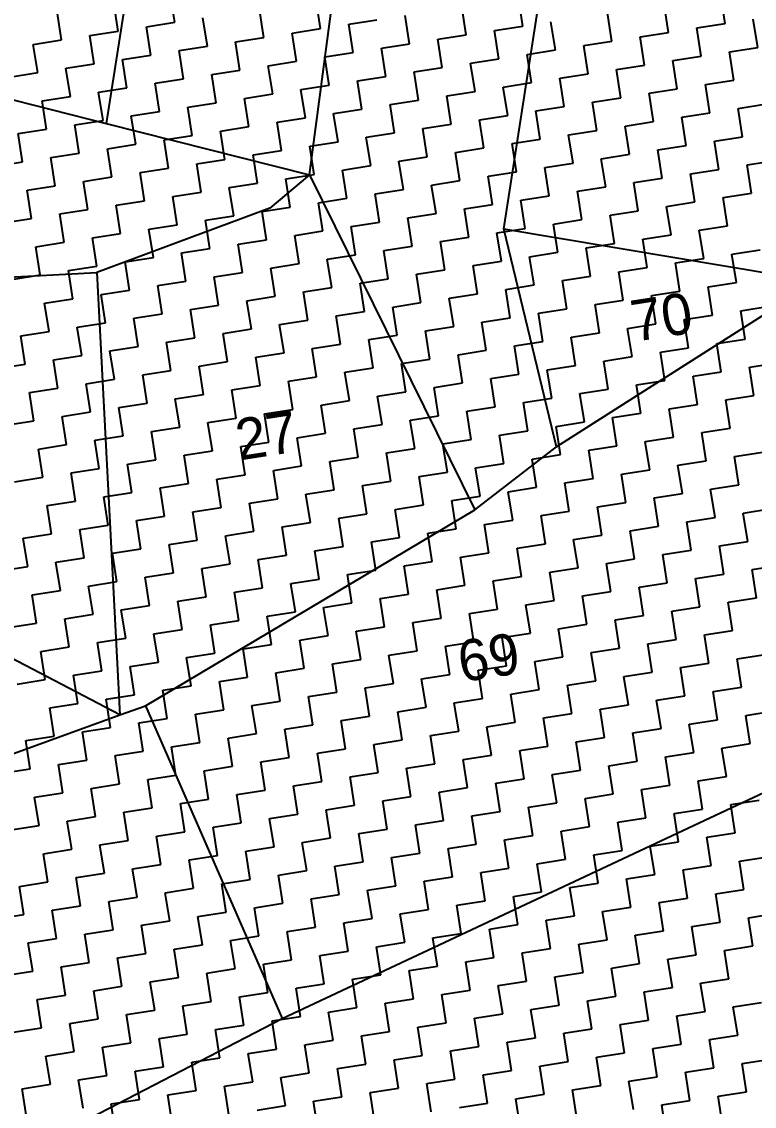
# Model space of a CAD drawing. Header units: metres. Extents: x 288488 to 290462, y 1999122 to 2001536.
# Drawn here: x 289163.5 to 289290.5, y 1999609.9 to 1999797.9 of the extents above; entities that cross this region are included whole.
import ezdxf
from ezdxf.enums import TextEntityAlignment as Align

# ---------------------------------------------------------------- set-up
doc = ezdxf.new("R2010")
doc.units = ezdxf.units.M
doc.header["$MEASUREMENT"] = 0
for name, color, linetype in [('POLY_HATCH', 12, 'Continuous'), ('POLY_PARCEL', 6, 'Continuous'), ('TEXT_PARCEL', 7, 'Continuous')]:
    doc.layers.add(name, color=color, linetype=linetype)
doc.styles.add('TEXT_MAP', font='')
doc.styles.get('TEXT_MAP').set_extended_font_data('Kruti Dev 050')

msp = doc.modelspace()

# ---------------------------------------------------------------- linework, layer by layer
at = {"layer": 'POLY_HATCH', "linetype": 'Continuous'}
for p, q in [((289180.24, 1999796.24), (289179.48, 1999801.14)), ((289190.05, 1999797.77), (289189.28, 1999802.67)), ((289215.31, 1999796.68), (289214.55, 1999801.58)), ((289250.38, 1999797.12), (289249.62, 1999802.02)), ((289285.45, 1999797.56), (289284.69, 1999802.46)), ((289170.44, 1999794.72), (289169.68, 1999799.62)), ((289205.51, 1999795.15), (289204.75, 1999800.05)), ((289240.58, 1999795.59), (289239.82, 1999800.49)), ((289265.85, 1999794.51), (289265.08, 1999799.41)), ((289275.65, 1999796.03), (289274.89, 1999800.93)), ((289185.14, 1999797), (289190.05, 1999797.77)), ((289195.71, 1999793.63), (289194.95, 1999798.53)), ((289220.21, 1999797.44), (289225.11, 1999798.21)), ((289220.98, 1999792.54), (289220.21, 1999797.44)), ((289230.78, 1999794.07), (289230.02, 1999798.97)), ((289256.05, 1999792.98), (289255.28, 1999797.88)), ((289280.55, 1999796.79), (289285.45, 1999797.56)), ((289291.11, 1999793.42), (289290.35, 1999798.32)), ((289175.34, 1999795.48), (289180.24, 1999796.24)), ((289176.11, 1999790.58), (289175.34, 1999795.48)), ((289185.91, 1999792.1), (289185.14, 1999797)), ((289210.41, 1999795.92), (289215.31, 1999796.68)), ((289211.17, 1999791.02), (289210.41, 1999795.92)), ((289235.68, 1999794.83), (289240.58, 1999795.59)), ((289245.48, 1999796.36), (289250.38, 1999797.12)), ((289246.24, 1999791.45), (289245.48, 1999796.36)), ((289270.75, 1999795.27), (289275.65, 1999796.03)), ((289281.31, 1999791.89), (289280.55, 1999796.79)), ((289165.54, 1999793.95), (289170.44, 1999794.72)), ((289166.3, 1999789.05), (289165.54, 1999793.95)), ((289190.81, 1999792.87), (289195.71, 1999793.63)), ((289200.61, 1999794.39), (289205.51, 1999795.15)), ((289201.37, 1999789.49), (289200.61, 1999794.39)), ((289225.88, 1999793.3), (289230.78, 1999794.07)), ((289236.44, 1999789.93), (289235.68, 1999794.83)), ((289260.95, 1999793.74), (289265.85, 1999794.51)), ((289261.71, 1999788.84), (289260.95, 1999793.74)), ((289271.51, 1999790.37), (289270.75, 1999795.27)), ((289181.01, 1999791.34), (289185.91, 1999792.1)), ((289191.57, 1999787.96), (289190.81, 1999792.87)), ((289216.08, 1999791.78), (289220.98, 1999792.54)), ((289216.84, 1999786.88), (289216.08, 1999791.78)), ((289226.64, 1999788.4), (289225.88, 1999793.3)), ((289251.14, 1999792.22), (289256.05, 1999792.98)), ((289251.91, 1999787.32), (289251.14, 1999792.22)), ((289276.41, 1999791.13), (289281.31, 1999791.89)), ((289286.21, 1999792.66), (289291.11, 1999793.42)), ((289286.98, 1999787.76), (289286.21, 1999792.66)), ((289171.2, 1999789.81), (289176.11, 1999790.58)), ((289181.77, 1999786.44), (289181.01, 1999791.34)), ((289206.27, 1999790.25), (289211.17, 1999791.02)), ((289207.04, 1999785.35), (289206.27, 1999790.25)), ((289231.54, 1999789.17), (289236.44, 1999789.93)), ((289241.34, 1999790.69), (289246.24, 1999791.45)), ((289242.11, 1999785.79), (289241.34, 1999790.69)), ((289266.61, 1999789.6), (289271.51, 1999790.37)), ((289277.17, 1999786.23), (289276.41, 1999791.13)), ((289161.4, 1999788.29), (289166.3, 1999789.05)), ((289171.97, 1999784.91), (289171.2, 1999789.81)), ((289186.67, 1999787.2), (289191.57, 1999787.96)), ((289196.47, 1999788.73), (289201.37, 1999789.49)), ((289197.23, 1999783.83), (289196.47, 1999788.73)), ((289221.74, 1999787.64), (289226.64, 1999788.4)), ((289232.3, 1999784.27), (289231.54, 1999789.17)), ((289256.81, 1999788.08), (289261.71, 1999788.84)), ((289257.57, 1999783.18), (289256.81, 1999788.08)), ((289267.37, 1999784.7), (289266.61, 1999789.6)), ((289176.87, 1999785.68), (289181.77, 1999786.44)), ((289187.43, 1999782.3), (289186.67, 1999787.2)), ((289211.94, 1999786.11), (289216.84, 1999786.88)), ((289212.7, 1999781.21), (289211.94, 1999786.11)), ((289222.5, 1999782.74), (289221.74, 1999787.64)), ((289247.01, 1999786.55), (289251.91, 1999787.32)), ((289247.77, 1999781.65), (289247.01, 1999786.55)), ((289272.27, 1999785.47), (289277.17, 1999786.23)), ((289282.08, 1999786.99), (289286.98, 1999787.76)), ((289282.84, 1999782.09), (289282.08, 1999786.99)), ((289167.07, 1999784.15), (289171.97, 1999784.91)), ((289177.63, 1999780.78), (289176.87, 1999785.68)), ((289202.14, 1999784.59), (289207.04, 1999785.35)), ((289202.9, 1999779.69), (289202.14, 1999784.59)), ((289227.4, 1999783.5), (289232.3, 1999784.27)), ((289237.2, 1999785.03), (289242.11, 1999785.79)), ((289237.97, 1999780.13), (289237.2, 1999785.03)), ((289262.47, 1999783.94), (289267.37, 1999784.7)), ((289273.04, 1999780.57), (289272.27, 1999785.47)), ((289167.83, 1999779.25), (289167.07, 1999784.15)), ((289182.53, 1999781.54), (289187.43, 1999782.3)), ((289192.33, 1999783.06), (289197.23, 1999783.83)), ((289193.1, 1999778.16), (289192.33, 1999783.06)), ((289217.6, 1999781.98), (289222.5, 1999782.74)), ((289228.17, 1999778.6), (289227.4, 1999783.5)), ((289252.67, 1999782.42), (289257.57, 1999783.18)), ((289253.43, 1999777.51), (289252.67, 1999782.42)), ((289263.23, 1999779.04), (289262.47, 1999783.94)), ((289287.74, 1999782.85), (289292.64, 1999783.62)), ((289288.5, 1999777.95), (289287.74, 1999782.85)), ((289172.73, 1999780.01), (289177.63, 1999780.78)), ((289183.29, 1999776.64), (289182.53, 1999781.54)), ((289207.8, 1999780.45), (289212.7, 1999781.21)), ((289208.56, 1999775.55), (289207.8, 1999780.45)), ((289218.36, 1999777.08), (289217.6, 1999781.98)), ((289242.87, 1999780.89), (289247.77, 1999781.65)), ((289243.63, 1999775.99), (289242.87, 1999780.89)), ((289268.14, 1999779.8), (289273.04, 1999780.57)), ((289277.94, 1999781.33), (289282.84, 1999782.09)), ((289278.7, 1999776.43), (289277.94, 1999781.33)), ((289162.93, 1999778.49), (289167.83, 1999779.25)), ((289173.49, 1999775.11), (289172.73, 1999780.01)), ((289198, 1999778.93), (289202.9, 1999779.69)), ((289198.76, 1999774.02), (289198, 1999778.93)), ((289223.26, 1999777.84), (289228.17, 1999778.6)), ((289233.07, 1999779.36), (289237.97, 1999780.13)), ((289233.83, 1999774.46), (289233.07, 1999779.36)), ((289258.33, 1999778.28), (289263.23, 1999779.04)), ((289268.9, 1999774.9), (289268.14, 1999779.8)), ((289163.69, 1999773.59), (289162.93, 1999778.49)), ((289188.2, 1999777.4), (289193.1, 1999778.16)), ((289188.96, 1999772.5), (289188.2, 1999777.4)), ((289213.46, 1999776.31), (289218.36, 1999777.08)), ((289224.03, 1999772.94), (289223.26, 1999777.84)), ((289248.53, 1999776.75), (289253.43, 1999777.51)), ((289249.29, 1999771.85), (289248.53, 1999776.75)), ((289259.1, 1999773.38), (289258.33, 1999778.28)), ((289283.6, 1999777.19), (289288.5, 1999777.95)), ((289284.36, 1999772.29), (289283.6, 1999777.19)), ((289168.59, 1999774.35), (289173.49, 1999775.11)), ((289178.39, 1999775.87), (289183.29, 1999776.64)), ((289179.16, 1999770.97), (289178.39, 1999775.87)), ((289203.66, 1999774.79), (289208.56, 1999775.55)), ((289204.42, 1999769.89), (289203.66, 1999774.79)), ((289214.23, 1999771.41), (289213.46, 1999776.31)), ((289238.73, 1999775.23), (289243.63, 1999775.99)), ((289239.49, 1999770.33), (289238.73, 1999775.23)), ((289264, 1999774.14), (289268.9, 1999774.9)), ((289273.8, 1999775.66), (289278.7, 1999776.43)), ((289274.56, 1999770.76), (289273.8, 1999775.66)), ((289158.79, 1999772.82), (289163.69, 1999773.59)), ((289169.35, 1999769.45), (289168.59, 1999774.35)), ((289193.86, 1999773.26), (289198.76, 1999774.02)), ((289194.62, 1999768.36), (289193.86, 1999773.26)), ((289219.13, 1999772.17), (289224.03, 1999772.94)), ((289228.93, 1999773.7), (289233.83, 1999774.46)), ((289229.69, 1999768.8), (289228.93, 1999773.7)), ((289254.2, 1999772.61), (289259.1, 1999773.38)), ((289264.76, 1999769.24), (289264, 1999774.14)), ((289289.26, 1999773.05), (289294.17, 1999773.82)), ((289290.03, 1999768.15), (289289.26, 1999773.05)), ((289184.06, 1999771.74), (289188.96, 1999772.5)), ((289184.82, 1999766.84), (289184.06, 1999771.74)), ((289209.32, 1999770.65), (289214.23, 1999771.41)), ((289219.89, 1999767.27), (289219.13, 1999772.17)), ((289244.39, 1999771.09), (289249.29, 1999771.85)), ((289245.16, 1999766.19), (289244.39, 1999771.09)), ((289254.96, 1999767.71), (289254.2, 1999772.61)), ((289279.46, 1999771.53), (289284.36, 1999772.29)), ((289280.23, 1999766.63), (289279.46, 1999771.53)), ((289164.45, 1999768.68), (289169.35, 1999769.45)), ((289174.26, 1999770.21), (289179.16, 1999770.97)), ((289175.02, 1999765.31), (289174.26, 1999770.21)), ((289199.52, 1999769.12), (289204.42, 1999769.89)), ((289210.09, 1999765.75), (289209.32, 1999770.65)), ((289234.59, 1999769.56), (289239.49, 1999770.33)), ((289235.35, 1999764.66), (289234.59, 1999769.56)), ((289259.86, 1999768.48), (289264.76, 1999769.24)), ((289269.66, 1999770), (289274.56, 1999770.76)), ((289270.42, 1999765.1), (289269.66, 1999770)), ((289165.22, 1999763.78), (289164.45, 1999768.68)), ((289189.72, 1999767.6), (289194.62, 1999768.36)), ((289190.48, 1999762.7), (289189.72, 1999767.6)), ((289200.29, 1999764.22), (289199.52, 1999769.12)), ((289214.99, 1999766.51), (289219.89, 1999767.27)), ((289224.79, 1999768.04), (289229.69, 1999768.8)), ((289225.55, 1999763.14), (289224.79, 1999768.04)), ((289250.06, 1999766.95), (289254.96, 1999767.71)), ((289260.62, 1999763.57), (289259.86, 1999768.48)), ((289285.13, 1999767.39), (289290.03, 1999768.15)), ((289285.89, 1999762.49), (289285.13, 1999767.39)), ((289179.92, 1999766.07), (289184.82, 1999766.84)), ((289180.68, 1999761.17), (289179.92, 1999766.07)), ((289205.19, 1999764.99), (289210.09, 1999765.75)), ((289215.75, 1999761.61), (289214.99, 1999766.51)), ((289240.26, 1999765.42), (289245.16, 1999766.19)), ((289241.02, 1999760.52), (289240.26, 1999765.42)), ((289250.82, 1999762.05), (289250.06, 1999766.95)), ((289275.32, 1999765.86), (289280.23, 1999766.63)), ((289276.09, 1999760.96), (289275.32, 1999765.86)), ((289160.32, 1999763.02), (289165.22, 1999763.78)), ((289170.12, 1999764.55), (289175.02, 1999765.31)), ((289170.88, 1999759.65), (289170.12, 1999764.55)), ((289195.38, 1999763.46), (289200.29, 1999764.22)), ((289205.95, 1999760.08), (289205.19, 1999764.99)), ((289230.45, 1999763.9), (289235.35, 1999764.66)), ((289231.22, 1999759), (289230.45, 1999763.9)), ((289255.72, 1999762.81), (289260.62, 1999763.57)), ((289265.52, 1999764.34), (289270.42, 1999765.1)), ((289266.29, 1999759.44), (289265.52, 1999764.34)), ((289185.58, 1999761.93), (289190.48, 1999762.7)), ((289186.35, 1999757.03), (289185.58, 1999761.93)), ((289196.15, 1999758.56), (289195.38, 1999763.46)), ((289220.65, 1999762.37), (289225.55, 1999763.14)), ((289221.41, 1999757.47), (289220.65, 1999762.37)), ((289245.92, 1999761.29), (289250.82, 1999762.05)), ((289256.48, 1999757.91), (289255.72, 1999762.81)), ((289280.99, 1999761.72), (289285.89, 1999762.49)), ((289281.75, 1999756.82), (289280.99, 1999761.72)), ((289175.78, 1999760.41), (289180.68, 1999761.17)), ((289176.54, 1999755.51), (289175.78, 1999760.41)), ((289201.05, 1999759.32), (289205.95, 1999760.08)), ((289210.85, 1999760.85), (289215.75, 1999761.61)), ((289211.61, 1999755.95), (289210.85, 1999760.85)), ((289236.12, 1999759.76), (289241.02, 1999760.52)), ((289236.88, 1999754.86), (289236.12, 1999759.76)), ((289246.68, 1999756.39), (289245.92, 1999761.29)), ((289271.19, 1999760.2), (289276.09, 1999760.96)), ((289271.95, 1999755.3), (289271.19, 1999760.2)), ((289165.98, 1999758.88), (289170.88, 1999759.65)), ((289166.74, 1999753.98), (289165.98, 1999758.88)), ((289191.25, 1999757.8), (289196.15, 1999758.56)), ((289201.81, 1999754.42), (289201.05, 1999759.32)), ((289226.32, 1999758.23), (289231.22, 1999759)), ((289227.08, 1999753.33), (289226.32, 1999758.23)), ((289251.58, 1999757.15), (289256.48, 1999757.91)), ((289261.39, 1999758.67), (289266.29, 1999759.44)), ((289262.15, 1999753.77), (289261.39, 1999758.67)), ((289286.65, 1999757.59), (289291.55, 1999758.35)), ((289181.44, 1999756.27), (289186.35, 1999757.03)), ((289182.21, 1999751.37), (289181.44, 1999756.27)), ((289192.01, 1999752.9), (289191.25, 1999757.8)), ((289216.51, 1999756.71), (289221.41, 1999757.47)), ((289217.28, 1999751.81), (289216.51, 1999756.71)), ((289241.78, 1999755.62), (289246.68, 1999756.39)), ((289252.35, 1999752.25), (289251.58, 1999757.15)), ((289276.85, 1999756.06), (289281.75, 1999756.82)), ((289277.61, 1999751.16), (289276.85, 1999756.06)), ((289287.42, 1999752.69), (289286.65, 1999757.59)), ((289171.64, 1999754.74), (289176.54, 1999755.51)), ((289172.41, 1999749.84), (289171.64, 1999754.74)), ((289196.91, 1999753.66), (289201.81, 1999754.42)), ((289206.71, 1999755.18), (289211.61, 1999755.95)), ((289207.48, 1999750.28), (289206.71, 1999755.18)), ((289231.98, 1999754.1), (289236.88, 1999754.86)), ((289242.54, 1999750.72), (289241.78, 1999755.62)), ((289267.05, 1999754.54), (289271.95, 1999755.3)), ((289267.81, 1999749.63), (289267.05, 1999754.54)), ((289161.84, 1999753.22), (289166.74, 1999753.98)), ((289187.11, 1999752.13), (289192.01, 1999752.9)), ((289197.67, 1999748.76), (289196.91, 1999753.66)), ((289222.18, 1999752.57), (289227.08, 1999753.33)), ((289222.94, 1999747.67), (289222.18, 1999752.57)), ((289232.74, 1999749.2), (289231.98, 1999754.1)), ((289247.45, 1999751.48), (289252.35, 1999752.25)), ((289257.25, 1999753.01), (289262.15, 1999753.77)), ((289258.01, 1999748.11), (289257.25, 1999753.01)), ((289282.51, 1999751.92), (289287.42, 1999752.69)), ((289177.31, 1999750.61), (289182.21, 1999751.37)), ((289178.07, 1999745.71), (289177.31, 1999750.61)), ((289187.87, 1999747.23), (289187.11, 1999752.13)), ((289212.38, 1999751.05), (289217.28, 1999751.81)), ((289213.14, 1999746.14), (289212.38, 1999751.05)), ((289237.64, 1999749.96), (289242.54, 1999750.72)), ((289248.21, 1999746.58), (289247.45, 1999751.48)), ((289272.71, 1999750.4), (289277.61, 1999751.16)), ((289273.48, 1999745.5), (289272.71, 1999750.4)), ((289283.28, 1999747.02), (289282.51, 1999751.92)), ((289167.5, 1999749.08), (289172.41, 1999749.84)), ((289168.27, 1999744.18), (289167.5, 1999749.08)), ((289192.77, 1999747.99), (289197.67, 1999748.76)), ((289202.57, 1999749.52), (289207.48, 1999750.28)), ((289203.34, 1999744.62), (289202.57, 1999749.52)), ((289227.84, 1999748.43), (289232.74, 1999749.2)), ((289238.41, 1999745.06), (289237.64, 1999749.96)), ((289262.91, 1999748.87), (289267.81, 1999749.63)), ((289263.67, 1999743.97), (289262.91, 1999748.87)), ((289288.18, 1999747.79), (289293.08, 1999748.55)), ((289182.97, 1999746.47), (289187.87, 1999747.23)), ((289193.54, 1999743.09), (289192.77, 1999747.99)), ((289218.04, 1999746.91), (289222.94, 1999747.67)), ((289218.8, 1999742.01), (289218.04, 1999746.91)), ((289228.6, 1999743.53), (289227.84, 1999748.43)), ((289243.31, 1999745.82), (289248.21, 1999746.58)), ((289253.11, 1999747.35), (289258.01, 1999748.11)), ((289253.87, 1999742.45), (289253.11, 1999747.35)), ((289278.38, 1999746.26), (289283.28, 1999747.02)), ((289288.94, 1999742.88), (289288.18, 1999747.79)), ((289173.17, 1999744.94), (289178.07, 1999745.71)), ((289173.93, 1999740.04), (289173.17, 1999744.94)), ((289183.73, 1999741.57), (289182.97, 1999746.47)), ((289208.24, 1999745.38), (289213.14, 1999746.14)), ((289209, 1999740.48), (289208.24, 1999745.38)), ((289233.51, 1999744.3), (289238.41, 1999745.06)), ((289244.07, 1999740.92), (289243.31, 1999745.82)), ((289268.57, 1999744.73), (289273.48, 1999745.5)), ((289269.34, 1999739.83), (289268.57, 1999744.73)), ((289279.14, 1999741.36), (289278.38, 1999746.26)), ((289163.37, 1999743.42), (289168.27, 1999744.18)), ((289164.13, 1999738.52), (289163.37, 1999743.42)), ((289188.63, 1999742.33), (289193.54, 1999743.09)), ((289198.44, 1999743.86), (289203.34, 1999744.62)), ((289199.2, 1999738.96), (289198.44, 1999743.86)), ((289223.7, 1999742.77), (289228.6, 1999743.53)), ((289234.27, 1999739.39), (289233.51, 1999744.3)), ((289258.77, 1999743.21), (289263.67, 1999743.97)), ((289259.54, 1999738.31), (289258.77, 1999743.21)), ((289284.04, 1999742.12), (289288.94, 1999742.88)), ((289178.83, 1999740.81), (289183.73, 1999741.57)), ((289189.4, 1999737.43), (289188.63, 1999742.33)), ((289213.9, 1999741.24), (289218.8, 1999742.01)), ((289214.66, 1999736.34), (289213.9, 1999741.24)), ((289224.47, 1999737.87), (289223.7, 1999742.77)), ((289248.97, 1999741.68), (289253.87, 1999742.45)), ((289249.73, 1999736.78), (289248.97, 1999741.68)), ((289274.24, 1999740.6), (289279.14, 1999741.36)), ((289284.8, 1999737.22), (289284.04, 1999742.12)), ((289169.03, 1999739.28), (289173.93, 1999740.04)), ((289169.79, 1999734.38), (289169.03, 1999739.28)), ((289179.6, 1999735.9), (289178.83, 1999740.81)), ((289204.1, 1999739.72), (289209, 1999740.48)), ((289204.86, 1999734.82), (289204.1, 1999739.72)), ((289229.37, 1999738.63), (289234.27, 1999739.39)), ((289239.17, 1999740.16), (289244.07, 1999740.92)), ((289239.93, 1999735.26), (289239.17, 1999740.16)), ((289264.44, 1999739.07), (289269.34, 1999739.83)), ((289265.2, 1999734.17), (289264.44, 1999739.07)), ((289275, 1999735.69), (289274.24, 1999740.6)), ((289159.23, 1999737.75), (289164.13, 1999738.52)), ((289184.5, 1999736.67), (289189.4, 1999737.43)), ((289194.3, 1999738.19), (289199.2, 1999738.96)), ((289195.06, 1999733.29), (289194.3, 1999738.19)), ((289219.57, 1999737.11), (289224.47, 1999737.87)), ((289230.13, 1999733.73), (289229.37, 1999738.63)), ((289254.63, 1999737.54), (289259.54, 1999738.31)), ((289255.4, 1999732.64), (289254.63, 1999737.54)), ((289279.9, 1999736.46), (289284.8, 1999737.22)), ((289289.7, 1999737.98), (289294.6, 1999738.75)), ((289290.47, 1999733.08), (289289.7, 1999737.98)), ((289174.69, 1999735.14), (289179.6, 1999735.9)), ((289185.26, 1999731.77), (289184.5, 1999736.67)), ((289209.76, 1999735.58), (289214.66, 1999736.34)), ((289210.53, 1999730.68), (289209.76, 1999735.58)), ((289220.33, 1999732.2), (289219.57, 1999737.11)), ((289244.83, 1999736.02), (289249.73, 1999736.78)), ((289245.6, 1999731.12), (289244.83, 1999736.02)), ((289270.1, 1999734.93), (289275, 1999735.69)), ((289280.66, 1999731.56), (289279.9, 1999736.46)), ((289164.89, 1999733.62), (289169.79, 1999734.38)), ((289165.66, 1999728.71), (289164.89, 1999733.62)), ((289175.46, 1999730.24), (289174.69, 1999735.14)), ((289199.96, 1999734.05), (289204.86, 1999734.82)), ((289200.72, 1999729.15), (289199.96, 1999734.05)), ((289225.23, 1999732.97), (289230.13, 1999733.73)), ((289235.03, 1999734.49), (289239.93, 1999735.26)), ((289235.79, 1999729.59), (289235.03, 1999734.49)), ((289260.3, 1999733.41), (289265.2, 1999734.17)), ((289270.86, 1999730.03), (289270.1, 1999734.93)), ((289180.36, 1999731), (289185.26, 1999731.77)), ((289190.16, 1999732.53), (289195.06, 1999733.29)), ((289190.92, 1999727.63), (289190.16, 1999732.53)), ((289215.43, 1999731.44), (289220.33, 1999732.2)), ((289225.99, 1999728.07), (289225.23, 1999732.97)), ((289250.5, 1999731.88), (289255.4, 1999732.64)), ((289251.26, 1999726.98), (289250.5, 1999731.88)), ((289261.06, 1999728.51), (289260.3, 1999733.41)), ((289275.76, 1999730.79), (289280.66, 1999731.56)), ((289285.57, 1999732.32), (289290.47, 1999733.08)), ((289286.33, 1999727.42), (289285.57, 1999732.32)), ((289170.56, 1999729.48), (289175.46, 1999730.24)), ((289181.12, 1999726.1), (289180.36, 1999731)), ((289205.63, 1999729.92), (289210.53, 1999730.68)), ((289206.39, 1999725.02), (289205.63, 1999729.92)), ((289216.19, 1999726.54), (289215.43, 1999731.44)), ((289240.69, 1999730.36), (289245.6, 1999731.12)), ((289241.46, 1999725.45), (289240.69, 1999730.36)), ((289265.96, 1999729.27), (289270.86, 1999730.03)), ((289276.53, 1999725.89), (289275.76, 1999730.79)), ((289160.75, 1999727.95), (289165.66, 1999728.71)), ((289171.32, 1999724.58), (289170.56, 1999729.48)), ((289195.82, 1999728.39), (289200.72, 1999729.15)), ((289196.59, 1999723.49), (289195.82, 1999728.39)), ((289221.09, 1999727.3), (289225.99, 1999728.07)), ((289230.89, 1999728.83), (289235.79, 1999729.59)), ((289231.66, 1999723.93), (289230.89, 1999728.83)), ((289256.16, 1999727.74), (289261.06, 1999728.51)), ((289266.72, 1999724.37), (289265.96, 1999729.27)), ((289176.22, 1999725.34), (289181.12, 1999726.1)), ((289186.02, 1999726.87), (289190.92, 1999727.63)), ((289186.78, 1999721.96), (289186.02, 1999726.87)), ((289211.29, 1999725.78), (289216.19, 1999726.54)), ((289221.85, 1999722.4), (289221.09, 1999727.3)), ((289246.36, 1999726.22), (289251.26, 1999726.98)), ((289247.12, 1999721.32), (289246.36, 1999726.22)), ((289256.92, 1999722.84), (289256.16, 1999727.74)), ((289281.43, 1999726.66), (289286.33, 1999727.42)), ((289282.19, 1999721.75), (289281.43, 1999726.66)), ((289166.42, 1999723.81), (289171.32, 1999724.58)), ((289176.98, 1999720.44), (289176.22, 1999725.34)), ((289201.49, 1999724.25), (289206.39, 1999725.02)), ((289202.25, 1999719.35), (289201.49, 1999724.25)), ((289212.05, 1999720.88), (289211.29, 1999725.78)), ((289236.56, 1999724.69), (289241.46, 1999725.45)), ((289237.32, 1999719.79), (289236.56, 1999724.69)), ((289261.82, 1999723.6), (289266.72, 1999724.37)), ((289271.63, 1999725.13), (289276.53, 1999725.89)), ((289272.39, 1999720.23), (289271.63, 1999725.13)), ((289167.18, 1999718.91), (289166.42, 1999723.81)), ((289191.69, 1999722.73), (289196.59, 1999723.49)), ((289192.45, 1999717.83), (289191.69, 1999722.73)), ((289216.95, 1999721.64), (289221.85, 1999722.4)), ((289226.75, 1999723.17), (289231.66, 1999723.93)), ((289227.52, 1999718.26), (289226.75, 1999723.17)), ((289252.02, 1999722.08), (289256.92, 1999722.84)), ((289262.59, 1999718.7), (289261.82, 1999723.6)), ((289287.09, 1999722.52), (289291.99, 1999723.28)), ((289287.85, 1999717.62), (289287.09, 1999722.52)), ((289172.08, 1999719.68), (289176.98, 1999720.44)), ((289181.88, 1999721.2), (289186.78, 1999721.96)), ((289182.65, 1999716.3), (289181.88, 1999721.2)), ((289207.15, 1999720.11), (289212.05, 1999720.88)), ((289217.72, 1999716.74), (289216.95, 1999721.64)), ((289242.22, 1999720.55), (289247.12, 1999721.32)), ((289242.98, 1999715.65), (289242.22, 1999720.55)), ((289252.78, 1999717.18), (289252.02, 1999722.08)), ((289277.29, 1999720.99), (289282.19, 1999721.75)), ((289278.05, 1999716.09), (289277.29, 1999720.99)), ((289162.28, 1999718.15), (289167.18, 1999718.91)), ((289172.84, 1999714.77), (289172.08, 1999719.68)), ((289197.35, 1999718.59), (289202.25, 1999719.35)), ((289198.11, 1999713.69), (289197.35, 1999718.59)), ((289207.91, 1999715.21), (289207.15, 1999720.11)), ((289232.42, 1999719.03), (289237.32, 1999719.79)), ((289233.18, 1999714.13), (289232.42, 1999719.03)), ((289257.69, 1999717.94), (289262.59, 1999718.7)), ((289267.49, 1999719.47), (289272.39, 1999720.23)), ((289268.25, 1999714.57), (289267.49, 1999719.47)), ((289187.55, 1999717.06), (289192.45, 1999717.83)), ((289188.31, 1999712.16), (289187.55, 1999717.06)), ((289212.81, 1999715.98), (289217.72, 1999716.74)), ((289222.62, 1999717.5), (289227.52, 1999718.26)), ((289223.38, 1999712.6), (289222.62, 1999717.5)), ((289247.88, 1999716.42), (289252.78, 1999717.18)), ((289258.45, 1999713.04), (289257.69, 1999717.94)), ((289282.95, 1999716.85), (289287.85, 1999717.62)), ((289283.72, 1999711.95), (289282.95, 1999716.85)), ((289167.94, 1999714.01), (289172.84, 1999714.77)), ((289177.75, 1999715.54), (289182.65, 1999716.3)), ((289178.51, 1999710.64), (289177.75, 1999715.54)), ((289203.01, 1999714.45), (289207.91, 1999715.21)), ((289213.58, 1999711.08), (289212.81, 1999715.98)), ((289238.08, 1999714.89), (289242.98, 1999715.65)), ((289238.84, 1999709.99), (289238.08, 1999714.89)), ((289248.65, 1999711.51), (289247.88, 1999716.42)), ((289273.15, 1999715.33), (289278.05, 1999716.09)), ((289273.91, 1999710.43), (289273.15, 1999715.33)), ((289168.71, 1999709.11), (289167.94, 1999714.01)), ((289193.21, 1999712.93), (289198.11, 1999713.69)), ((289193.97, 1999708.02), (289193.21, 1999712.93)), ((289203.78, 1999709.55), (289203.01, 1999714.45)), ((289228.28, 1999713.36), (289233.18, 1999714.13)), ((289229.04, 1999708.46), (289228.28, 1999713.36)), ((289253.55, 1999712.28), (289258.45, 1999713.04)), ((289263.35, 1999713.8), (289268.25, 1999714.57)), ((289264.11, 1999708.9), (289263.35, 1999713.8)), ((289288.62, 1999712.72), (289293.52, 1999713.48)), ((289183.41, 1999711.4), (289188.31, 1999712.16)), ((289184.17, 1999706.5), (289183.41, 1999711.4)), ((289208.68, 1999710.31), (289213.58, 1999711.08)), ((289218.48, 1999711.84), (289223.38, 1999712.6)), ((289219.24, 1999706.94), (289218.48, 1999711.84)), ((289243.75, 1999710.75), (289248.65, 1999711.51)), ((289254.31, 1999707.38), (289253.55, 1999712.28)), ((289278.81, 1999711.19), (289283.72, 1999711.95)), ((289279.58, 1999706.29), (289278.81, 1999711.19)), ((289289.38, 1999707.81), (289288.62, 1999712.72)), ((289163.81, 1999708.35), (289168.71, 1999709.11)), ((289173.61, 1999709.87), (289178.51, 1999710.64)), ((289174.37, 1999704.97), (289173.61, 1999709.87)), ((289198.87, 1999708.79), (289203.78, 1999709.55)), ((289209.44, 1999705.41), (289208.68, 1999710.31)), ((289233.94, 1999709.23), (289238.84, 1999709.99)), ((289234.71, 1999704.32), (289233.94, 1999709.23)), ((289244.51, 1999705.85), (289243.75, 1999710.75)), ((289269.01, 1999709.66), (289273.91, 1999710.43)), ((289269.78, 1999704.76), (289269.01, 1999709.66)), ((289164.57, 1999703.45), (289163.81, 1999708.35)), ((289189.07, 1999707.26), (289193.97, 1999708.02)), ((289189.84, 1999702.36), (289189.07, 1999707.26)), ((289199.64, 1999703.89), (289198.87, 1999708.79)), ((289224.14, 1999707.7), (289229.04, 1999708.46)), ((289224.9, 1999702.8), (289224.14, 1999707.7)), ((289249.41, 1999706.61), (289254.31, 1999707.38)), ((289259.21, 1999708.14), (289264.11, 1999708.9)), ((289259.97, 1999703.24), (289259.21, 1999708.14)), ((289284.48, 1999707.05), (289289.38, 1999707.81)), ((289179.27, 1999705.74), (289184.17, 1999706.5)), ((289180.03, 1999700.83), (289179.27, 1999705.74)), ((289204.54, 1999704.65), (289209.44, 1999705.41)), ((289214.34, 1999706.17), (289219.24, 1999706.94)), ((289215.1, 1999701.27), (289214.34, 1999706.17)), ((289239.61, 1999705.09), (289244.51, 1999705.85)), ((289250.17, 1999701.71), (289249.41, 1999706.61)), ((289274.68, 1999705.53), (289279.58, 1999706.29)), ((289275.44, 1999700.63), (289274.68, 1999705.53)), ((289285.24, 1999702.15), (289284.48, 1999707.05)), ((289159.67, 1999702.68), (289164.57, 1999703.45)), ((289169.47, 1999704.21), (289174.37, 1999704.97)), ((289170.23, 1999699.31), (289169.47, 1999704.21)), ((289194.74, 1999703.12), (289199.64, 1999703.89)), ((289205.3, 1999699.75), (289204.54, 1999704.65)), ((289229.81, 1999703.56), (289234.71, 1999704.32)), ((289230.57, 1999698.66), (289229.81, 1999703.56)), ((289240.37, 1999700.19), (289239.61, 1999705.09)), ((289264.88, 1999704), (289269.78, 1999704.76)), ((289265.64, 1999699.1), (289264.88, 1999704)), ((289290.14, 1999702.91), (289295.04, 1999703.68)), ((289184.93, 1999701.6), (289189.84, 1999702.36)), ((289185.7, 1999696.7), (289184.93, 1999701.6)), ((289195.5, 1999698.22), (289194.74, 1999703.12)), ((289220, 1999702.04), (289224.9, 1999702.8)), ((289220.77, 1999697.14), (289220, 1999702.04)), ((289245.27, 1999700.95), (289250.17, 1999701.71)), ((289255.07, 1999702.48), (289259.97, 1999703.24)), ((289255.84, 1999697.57), (289255.07, 1999702.48)), ((289280.34, 1999701.39), (289285.24, 1999702.15)), ((289290.91, 1999698.01), (289290.14, 1999702.91)), ((289175.13, 1999700.07), (289180.03, 1999700.83)), ((289175.9, 1999695.17), (289175.13, 1999700.07)), ((289200.4, 1999698.99), (289205.3, 1999699.75)), ((289210.2, 1999700.51), (289215.1, 1999701.27)), ((289210.97, 1999695.61), (289210.2, 1999700.51)), ((289235.47, 1999699.42), (289240.37, 1999700.19)), ((289246.03, 1999696.05), (289245.27, 1999700.95)), ((289270.54, 1999699.86), (289275.44, 1999700.63)), ((289271.3, 1999694.96), (289270.54, 1999699.86)), ((289281.1, 1999696.49), (289280.34, 1999701.39)), ((289165.33, 1999698.55), (289170.23, 1999699.31)), ((289166.09, 1999693.65), (289165.33, 1999698.55)), ((289190.6, 1999697.46), (289195.5, 1999698.22)), ((289201.16, 1999694.08), (289200.4, 1999698.99)), ((289225.67, 1999697.9), (289230.57, 1999698.66)), ((289226.43, 1999693), (289225.67, 1999697.9)), ((289236.23, 1999694.52), (289235.47, 1999699.42)), ((289260.74, 1999698.34), (289265.64, 1999699.1)), ((289261.5, 1999693.44), (289260.74, 1999698.34)), ((289286, 1999697.25), (289290.91, 1999698.01)), ((289180.8, 1999695.93), (289185.7, 1999696.7)), ((289181.56, 1999691.03), (289180.8, 1999695.93)), ((289191.36, 1999692.56), (289190.6, 1999697.46)), ((289215.87, 1999696.37), (289220.77, 1999697.14)), ((289216.63, 1999691.47), (289215.87, 1999696.37)), ((289241.13, 1999695.29), (289246.03, 1999696.05)), ((289250.94, 1999696.81), (289255.84, 1999697.57)), ((289251.7, 1999691.91), (289250.94, 1999696.81)), ((289276.2, 1999695.72), (289281.1, 1999696.49)), ((289286.77, 1999692.35), (289286, 1999697.25)), ((289170.99, 1999694.41), (289175.9, 1999695.17)), ((289171.76, 1999689.51), (289170.99, 1999694.41)), ((289196.26, 1999693.32), (289201.16, 1999694.08)), ((289206.06, 1999694.85), (289210.97, 1999695.61)), ((289206.83, 1999689.95), (289206.06, 1999694.85)), ((289231.33, 1999693.76), (289236.23, 1999694.52)), ((289241.9, 1999690.39), (289241.13, 1999695.29)), ((289266.4, 1999694.2), (289271.3, 1999694.96)), ((289267.16, 1999689.3), (289266.4, 1999694.2)), ((289276.97, 1999690.82), (289276.2, 1999695.72)), ((289161.19, 1999692.88), (289166.09, 1999693.65)), ((289186.46, 1999691.8), (289191.36, 1999692.56)), ((289197.03, 1999688.42), (289196.26, 1999693.32)), ((289221.53, 1999692.23), (289226.43, 1999693)), ((289222.29, 1999687.33), (289221.53, 1999692.23)), ((289232.09, 1999688.86), (289231.33, 1999693.76)), ((289256.6, 1999692.67), (289261.5, 1999693.44)), ((289257.36, 1999687.77), (289256.6, 1999692.67)), ((289281.87, 1999691.59), (289286.77, 1999692.35)), ((289176.66, 1999690.27), (289181.56, 1999691.03)), ((289177.42, 1999685.37), (289176.66, 1999690.27)), ((289187.22, 1999686.9), (289186.46, 1999691.8)), ((289211.73, 1999690.71), (289216.63, 1999691.47)), ((289212.49, 1999685.81), (289211.73, 1999690.71)), ((289237, 1999689.62), (289241.9, 1999690.39)), ((289246.8, 1999691.15), (289251.7, 1999691.91)), ((289247.56, 1999686.25), (289246.8, 1999691.15)), ((289272.06, 1999690.06), (289276.97, 1999690.82)), ((289282.63, 1999686.69), (289281.87, 1999691.59)), ((289166.86, 1999688.74), (289171.76, 1999689.51)), ((289167.62, 1999683.84), (289166.86, 1999688.74)), ((289192.12, 1999687.66), (289197.03, 1999688.42)), ((289201.93, 1999689.18), (289206.83, 1999689.95)), ((289202.69, 1999684.28), (289201.93, 1999689.18)), ((289227.19, 1999688.1), (289232.09, 1999688.86)), ((289237.76, 1999684.72), (289237, 1999689.62)), ((289262.26, 1999688.54), (289267.16, 1999689.3)), ((289263.03, 1999683.63), (289262.26, 1999688.54)), ((289272.83, 1999685.16), (289272.06, 1999690.06)), ((289182.32, 1999686.13), (289187.22, 1999686.9)), ((289192.89, 1999682.76), (289192.12, 1999687.66)), ((289217.39, 1999686.57), (289222.29, 1999687.33)), ((289218.15, 1999681.67), (289217.39, 1999686.57)), ((289227.96, 1999683.2), (289227.19, 1999688.1)), ((289252.46, 1999687.01), (289257.36, 1999687.77)), ((289253.22, 1999682.11), (289252.46, 1999687.01)), ((289277.73, 1999685.92), (289282.63, 1999686.69)), ((289287.53, 1999687.45), (289292.43, 1999688.21)), ((289288.29, 1999682.55), (289287.53, 1999687.45)), ((289172.52, 1999684.61), (289177.42, 1999685.37)), ((289173.28, 1999679.71), (289172.52, 1999684.61)), ((289183.09, 1999681.23), (289182.32, 1999686.13)), ((289207.59, 1999685.05), (289212.49, 1999685.81)), ((289208.35, 1999680.14), (289207.59, 1999685.05)), ((289232.86, 1999683.96), (289237.76, 1999684.72)), ((289242.66, 1999685.48), (289247.56, 1999686.25)), ((289243.42, 1999680.58), (289242.66, 1999685.48)), ((289267.93, 1999684.4), (289272.83, 1999685.16)), ((289278.49, 1999681.02), (289277.73, 1999685.92)), ((289162.72, 1999683.08), (289167.62, 1999683.84)), ((289187.99, 1999681.99), (289192.89, 1999682.76)), ((289197.79, 1999683.52), (289202.69, 1999684.28)), ((289198.55, 1999678.62), (289197.79, 1999683.52)), ((289223.06, 1999682.43), (289227.96, 1999683.2)), ((289233.62, 1999679.06), (289232.86, 1999683.96)), ((289258.12, 1999682.87), (289263.03, 1999683.63)), ((289258.89, 1999677.97), (289258.12, 1999682.87)), ((289268.69, 1999679.5), (289267.93, 1999684.4)), ((289178.18, 1999680.47), (289183.09, 1999681.23)), ((289188.75, 1999677.09), (289187.99, 1999681.99)), ((289213.25, 1999680.91), (289218.15, 1999681.67)), ((289214.02, 1999676.01), (289213.25, 1999680.91)), ((289223.82, 1999677.53), (289223.06, 1999682.43)), ((289248.32, 1999681.35), (289253.22, 1999682.11)), ((289249.09, 1999676.45), (289248.32, 1999681.35)), ((289273.59, 1999680.26), (289278.49, 1999681.02)), ((289283.39, 1999681.78), (289288.29, 1999682.55)), ((289284.15, 1999676.88), (289283.39, 1999681.78)), ((289168.38, 1999678.94), (289173.28, 1999679.71)), ((289169.15, 1999674.04), (289168.38, 1999678.94)), ((289178.95, 1999675.57), (289178.18, 1999680.47)), ((289203.45, 1999679.38), (289208.35, 1999680.14)), ((289204.21, 1999674.48), (289203.45, 1999679.38)), ((289228.72, 1999678.29), (289233.62, 1999679.06)), ((289238.52, 1999679.82), (289243.42, 1999680.58)), ((289239.28, 1999674.92), (289238.52, 1999679.82)), ((289263.79, 1999678.73), (289268.69, 1999679.5)), ((289274.35, 1999675.36), (289273.59, 1999680.26)), ((289183.85, 1999676.33), (289188.75, 1999677.09)), ((289193.65, 1999677.86), (289198.55, 1999678.62)), ((289194.41, 1999672.96), (289193.65, 1999677.86)), ((289218.92, 1999676.77), (289223.82, 1999677.53)), ((289229.48, 1999673.39), (289228.72, 1999678.29)), ((289253.99, 1999677.21), (289258.89, 1999677.97)), ((289254.75, 1999672.31), (289253.99, 1999677.21)), ((289264.55, 1999673.83), (289263.79, 1999678.73)), ((289289.06, 1999677.65), (289293.96, 1999678.41)), ((289289.82, 1999672.75), (289289.06, 1999677.65)), ((289174.05, 1999674.8), (289178.95, 1999675.57)), ((289184.61, 1999671.43), (289183.85, 1999676.33)), ((289209.12, 1999675.24), (289214.02, 1999676.01)), ((289209.88, 1999670.34), (289209.12, 1999675.24)), ((289219.68, 1999671.87), (289218.92, 1999676.77)), ((289244.18, 1999675.68), (289249.09, 1999676.45)), ((289244.95, 1999670.78), (289244.18, 1999675.68)), ((289269.45, 1999674.6), (289274.35, 1999675.36)), ((289279.25, 1999676.12), (289284.15, 1999676.88)), ((289280.02, 1999671.22), (289279.25, 1999676.12)), ((289164.24, 1999673.28), (289169.15, 1999674.04)), ((289165.01, 1999668.38), (289164.24, 1999673.28)), ((289174.81, 1999669.9), (289174.05, 1999674.8)), ((289199.31, 1999673.72), (289204.21, 1999674.48)), ((289200.08, 1999668.82), (289199.31, 1999673.72)), ((289224.58, 1999672.63), (289229.48, 1999673.39)), ((289234.38, 1999674.16), (289239.28, 1999674.92)), ((289235.15, 1999669.26), (289234.38, 1999674.16)), ((289259.65, 1999673.07), (289264.55, 1999673.83)), ((289270.21, 1999669.69), (289269.45, 1999674.6)), ((289179.71, 1999670.67), (289184.61, 1999671.43)), ((289189.51, 1999672.19), (289194.41, 1999672.96)), ((289190.27, 1999667.29), (289189.51, 1999672.19)), ((289214.78, 1999671.11), (289219.68, 1999671.87)), ((289225.34, 1999667.73), (289224.58, 1999672.63)), ((289249.85, 1999671.54), (289254.75, 1999672.31)), ((289250.61, 1999666.64), (289249.85, 1999671.54)), ((289260.41, 1999668.17), (289259.65, 1999673.07)), ((289284.92, 1999671.98), (289289.82, 1999672.75)), ((289285.68, 1999667.08), (289284.92, 1999671.98)), ((289169.91, 1999669.14), (289174.81, 1999669.9)), ((289180.47, 1999665.77), (289179.71, 1999670.67)), ((289204.98, 1999669.58), (289209.88, 1999670.34)), ((289205.74, 1999664.68), (289204.98, 1999669.58)), ((289215.54, 1999666.2), (289214.78, 1999671.11)), ((289240.05, 1999670.02), (289244.95, 1999670.78)), ((289240.81, 1999665.12), (289240.05, 1999670.02)), ((289265.31, 1999668.93), (289270.21, 1999669.69)), ((289275.12, 1999670.46), (289280.02, 1999671.22)), ((289275.88, 1999665.56), (289275.12, 1999670.46)), ((289160.11, 1999667.62), (289165.01, 1999668.38)), ((289170.67, 1999664.24), (289169.91, 1999669.14)), ((289195.18, 1999668.05), (289200.08, 1999668.82)), ((289195.94, 1999663.15), (289195.18, 1999668.05)), ((289220.44, 1999666.97), (289225.34, 1999667.73)), ((289230.24, 1999668.49), (289235.15, 1999669.26)), ((289231.01, 1999663.59), (289230.24, 1999668.49)), ((289255.51, 1999667.41), (289260.41, 1999668.17)), ((289266.08, 1999664.03), (289265.31, 1999668.93)), ((289175.57, 1999665), (289180.47, 1999665.77)), ((289185.37, 1999666.53), (289190.27, 1999667.29)), ((289186.14, 1999661.63), (289185.37, 1999666.53)), ((289210.64, 1999665.44), (289215.54, 1999666.2)), ((289221.21, 1999662.07), (289220.44, 1999666.97)), ((289245.71, 1999665.88), (289250.61, 1999666.64)), ((289246.47, 1999660.98), (289245.71, 1999665.88)), ((289256.27, 1999662.51), (289255.51, 1999667.41)), ((289280.78, 1999666.32), (289285.68, 1999667.08)), ((289281.54, 1999661.42), (289280.78, 1999666.32)), ((289165.77, 1999663.48), (289170.67, 1999664.24)), ((289176.33, 1999660.1), (289175.57, 1999665)), ((289200.84, 1999663.92), (289205.74, 1999664.68)), ((289201.6, 1999659.02), (289200.84, 1999663.92)), ((289211.4, 1999660.54), (289210.64, 1999665.44)), ((289235.91, 1999664.35), (289240.81, 1999665.12)), ((289236.67, 1999659.45), (289235.91, 1999664.35)), ((289261.18, 1999663.27), (289266.08, 1999664.03)), ((289270.98, 1999664.79), (289275.88, 1999665.56)), ((289271.74, 1999659.89), (289270.98, 1999664.79)), ((289166.53, 1999658.58), (289165.77, 1999663.48)), ((289191.04, 1999662.39), (289195.94, 1999663.15)), ((289191.8, 1999657.49), (289191.04, 1999662.39)), ((289216.3, 1999661.3), (289221.21, 1999662.07)), ((289226.11, 1999662.83), (289231.01, 1999663.59)), ((289226.87, 1999657.93), (289226.11, 1999662.83)), ((289251.37, 1999661.74), (289256.27, 1999662.51)), ((289261.94, 1999658.37), (289261.18, 1999663.27)), ((289286.44, 1999662.18), (289291.34, 1999662.94)), ((289287.21, 1999657.28), (289286.44, 1999662.18)), ((289181.24, 1999660.86), (289186.14, 1999661.63)), ((289182, 1999655.96), (289181.24, 1999660.86)), ((289206.5, 1999659.78), (289211.4, 1999660.54)), ((289217.07, 1999656.4), (289216.3, 1999661.3)), ((289241.57, 1999660.22), (289246.47, 1999660.98)), ((289242.33, 1999655.32), (289241.57, 1999660.22)), ((289252.14, 1999656.84), (289251.37, 1999661.74)), ((289276.64, 1999660.66), (289281.54, 1999661.42)), ((289277.4, 1999655.75), (289276.64, 1999660.66)), ((289161.63, 1999657.81), (289166.53, 1999658.58)), ((289171.43, 1999659.34), (289176.33, 1999660.1)), ((289172.2, 1999654.44), (289171.43, 1999659.34)), ((289196.7, 1999658.25), (289201.6, 1999659.02)), ((289197.46, 1999653.35), (289196.7, 1999658.25)), ((289207.27, 1999654.88), (289206.5, 1999659.78)), ((289231.77, 1999658.69), (289236.67, 1999659.45)), ((289232.53, 1999653.79), (289231.77, 1999658.69)), ((289257.04, 1999657.6), (289261.94, 1999658.37)), ((289266.84, 1999659.13), (289271.74, 1999659.89)), ((289267.6, 1999654.23), (289266.84, 1999659.13)), ((289186.9, 1999656.73), (289191.8, 1999657.49)), ((289187.66, 1999651.83), (289186.9, 1999656.73)), ((289212.17, 1999655.64), (289217.07, 1999656.4)), ((289221.97, 1999657.17), (289226.87, 1999657.93)), ((289222.73, 1999652.26), (289221.97, 1999657.17)), ((289247.24, 1999656.08), (289252.14, 1999656.84)), ((289257.8, 1999652.7), (289257.04, 1999657.6)), ((289282.3, 1999656.52), (289287.21, 1999657.28)), ((289283.07, 1999651.62), (289282.3, 1999656.52)), ((289177.1, 1999655.2), (289182, 1999655.96)), ((289177.86, 1999650.3), (289177.1, 1999655.2)), ((289202.36, 1999654.11), (289207.27, 1999654.88)), ((289212.93, 1999650.74), (289212.17, 1999655.64)), ((289237.43, 1999654.55), (289242.33, 1999655.32)), ((289238.2, 1999649.65), (289237.43, 1999654.55)), ((289248, 1999651.18), (289247.24, 1999656.08)), ((289272.5, 1999654.99), (289277.4, 1999655.75)), ((289273.27, 1999650.09), (289272.5, 1999654.99)), ((289167.3, 1999653.68), (289172.2, 1999654.44)), ((289168.06, 1999648.77), (289167.3, 1999653.68)), ((289192.56, 1999652.59), (289197.46, 1999653.35)), ((289193.33, 1999647.69), (289192.56, 1999652.59)), ((289203.13, 1999649.21), (289202.36, 1999654.11)), ((289227.63, 1999653.03), (289232.53, 1999653.79)), ((289228.39, 1999648.13), (289227.63, 1999653.03)), ((289252.9, 1999651.94), (289257.8, 1999652.7)), ((289262.7, 1999653.47), (289267.6, 1999654.23)), ((289263.46, 1999648.57), (289262.7, 1999653.47)), ((289287.97, 1999652.38), (289292.87, 1999653.14)), ((289182.76, 1999651.06), (289187.66, 1999651.83)), ((289183.52, 1999646.16), (289182.76, 1999651.06)), ((289208.03, 1999649.98), (289212.93, 1999650.74)), ((289217.83, 1999651.5), (289222.73, 1999652.26)), ((289218.59, 1999646.6), (289217.83, 1999651.5)), ((289243.1, 1999650.41), (289248, 1999651.18)), ((289253.66, 1999647.04), (289252.9, 1999651.94)), ((289278.17, 1999650.85), (289283.07, 1999651.62)), ((289278.93, 1999645.95), (289278.17, 1999650.85)), ((289288.73, 1999647.48), (289287.97, 1999652.38)), ((289172.96, 1999649.54), (289177.86, 1999650.3)), ((289173.72, 1999644.64), (289172.96, 1999649.54)), ((289198.23, 1999648.45), (289203.13, 1999649.21)), ((289208.79, 1999645.08), (289208.03, 1999649.98)), ((289233.3, 1999648.89), (289238.2, 1999649.65)), ((289234.06, 1999643.99), (289233.3, 1999648.89)), ((289243.86, 1999645.51), (289243.1, 1999650.41)), ((289268.37, 1999649.33), (289273.27, 1999650.09)), ((289269.13, 1999644.43), (289268.37, 1999649.33)), ((289163.16, 1999648.01), (289168.06, 1999648.77)), ((289163.92, 1999643.11), (289163.16, 1999648.01)), ((289188.42, 1999646.92), (289193.33, 1999647.69)), ((289198.99, 1999643.55), (289198.23, 1999648.45)), ((289223.49, 1999647.36), (289228.39, 1999648.13)), ((289224.26, 1999642.46), (289223.49, 1999647.36)), ((289248.76, 1999646.28), (289253.66, 1999647.04)), ((289258.56, 1999647.8), (289263.46, 1999648.57)), ((289259.33, 1999642.9), (289258.56, 1999647.8)), ((289283.83, 1999646.72), (289288.73, 1999647.48)), ((289178.62, 1999645.4), (289183.52, 1999646.16)), ((289179.39, 1999640.5), (289178.62, 1999645.4)), ((289189.19, 1999642.02), (289188.42, 1999646.92)), ((289203.89, 1999644.31), (289208.79, 1999645.08)), ((289213.69, 1999645.84), (289218.59, 1999646.6)), ((289214.46, 1999640.94), (289213.69, 1999645.84)), ((289238.96, 1999644.75), (289243.86, 1999645.51)), ((289249.52, 1999641.38), (289248.76, 1999646.28)), ((289274.03, 1999645.19), (289278.93, 1999645.95)), ((289274.79, 1999640.29), (289274.03, 1999645.19)), ((289284.59, 1999641.81), (289283.83, 1999646.72)), ((289168.82, 1999643.87), (289173.72, 1999644.64)), ((289169.58, 1999638.97), (289168.82, 1999643.87)), ((289194.09, 1999642.79), (289198.99, 1999643.55)), ((289204.65, 1999639.41), (289203.89, 1999644.31)), ((289229.16, 1999643.23), (289234.06, 1999643.99)), ((289229.92, 1999638.32), (289229.16, 1999643.23)), ((289239.72, 1999639.85), (289238.96, 1999644.75)), ((289264.23, 1999643.66), (289269.13, 1999644.43)), ((289264.99, 1999638.76), (289264.23, 1999643.66)), ((289289.49, 1999642.58), (289294.4, 1999643.34)), ((289159.02, 1999642.35), (289163.92, 1999643.11)), ((289184.29, 1999641.26), (289189.19, 1999642.02)), ((289194.85, 1999637.89), (289194.09, 1999642.79)), ((289219.36, 1999641.7), (289224.26, 1999642.46)), ((289220.12, 1999636.8), (289219.36, 1999641.7)), ((289244.62, 1999640.61), (289249.52, 1999641.38)), ((289254.43, 1999642.14), (289259.33, 1999642.9)), ((289255.19, 1999637.24), (289254.43, 1999642.14)), ((289279.69, 1999641.05), (289284.59, 1999641.81)), ((289290.26, 1999637.68), (289289.49, 1999642.58)), ((289174.48, 1999639.74), (289179.39, 1999640.5)), ((289175.25, 1999634.83), (289174.48, 1999639.74)), ((289185.05, 1999636.36), (289184.29, 1999641.26)), ((289209.55, 1999640.17), (289214.46, 1999640.94)), ((289210.32, 1999635.27), (289209.55, 1999640.17)), ((289234.82, 1999639.09), (289239.72, 1999639.85)), ((289245.39, 1999635.71), (289244.62, 1999640.61)), ((289269.89, 1999639.53), (289274.79, 1999640.29)), ((289270.65, 1999634.63), (289269.89, 1999639.53)), ((289280.46, 1999636.15), (289279.69, 1999641.05)), ((289164.68, 1999638.21), (289169.58, 1999638.97)), ((289165.45, 1999633.31), (289164.68, 1999638.21)), ((289189.95, 1999637.12), (289194.85, 1999637.89)), ((289199.75, 1999638.65), (289204.65, 1999639.41)), ((289200.52, 1999633.75), (289199.75, 1999638.65)), ((289225.02, 1999637.56), (289229.92, 1999638.32)), ((289225.78, 1999632.66), (289225.02, 1999637.56)), ((289235.58, 1999634.19), (289234.82, 1999639.09)), ((289260.09, 1999638), (289264.99, 1999638.76)), ((289260.85, 1999633.1), (289260.09, 1999638)), ((289285.36, 1999636.91), (289290.26, 1999637.68)), ((289180.15, 1999635.6), (289185.05, 1999636.36)), ((289190.71, 1999632.22), (289189.95, 1999637.12)), ((289215.22, 1999636.04), (289220.12, 1999636.8)), ((289215.98, 1999631.14), (289215.22, 1999636.04)), ((289240.49, 1999634.95), (289245.39, 1999635.71)), ((289250.29, 1999636.47), (289255.19, 1999637.24)), ((289251.05, 1999631.57), (289250.29, 1999636.47)), ((289275.55, 1999635.39), (289280.46, 1999636.15)), ((289286.12, 1999632.01), (289285.36, 1999636.91)), ((289170.35, 1999634.07), (289175.25, 1999634.83)), ((289171.11, 1999629.17), (289170.35, 1999634.07)), ((289180.91, 1999630.7), (289180.15, 1999635.6)), ((289205.42, 1999634.51), (289210.32, 1999635.27)), ((289206.18, 1999629.61), (289205.42, 1999634.51)), ((289230.68, 1999633.42), (289235.58, 1999634.19)), ((289241.25, 1999630.05), (289240.49, 1999634.95)), ((289265.75, 1999633.86), (289270.65, 1999634.63)), ((289266.52, 1999628.96), (289265.75, 1999633.86)), ((289276.32, 1999630.49), (289275.55, 1999635.39)), ((289160.54, 1999632.55), (289165.45, 1999633.31)), ((289185.81, 1999631.46), (289190.71, 1999632.22)), ((289195.61, 1999632.98), (289200.52, 1999633.75)), ((289196.38, 1999628.08), (289195.61, 1999632.98)), ((289220.88, 1999631.9), (289225.78, 1999632.66)), ((289231.45, 1999628.52), (289230.68, 1999633.42)), ((289255.95, 1999632.34), (289260.85, 1999633.1)), ((289256.71, 1999627.44), (289255.95, 1999632.34)), ((289281.22, 1999631.25), (289286.12, 1999632.01)), ((289176.01, 1999629.93), (289180.91, 1999630.7)), ((289186.58, 1999626.56), (289185.81, 1999631.46)), ((289211.08, 1999630.37), (289215.98, 1999631.14)), ((289211.84, 1999625.47), (289211.08, 1999630.37)), ((289221.64, 1999627), (289220.88, 1999631.9)), ((289236.35, 1999629.29), (289241.25, 1999630.05)), ((289246.15, 1999630.81), (289251.05, 1999631.57)), ((289246.91, 1999625.91), (289246.15, 1999630.81)), ((289271.42, 1999629.72), (289276.32, 1999630.49)), ((289281.98, 1999626.35), (289281.22, 1999631.25)), ((289166.21, 1999628.41), (289171.11, 1999629.17)), ((289166.97, 1999623.51), (289166.21, 1999628.41)), ((289176.77, 1999625.03), (289176.01, 1999629.93)), ((289201.28, 1999628.85), (289206.18, 1999629.61)), ((289202.04, 1999623.95), (289201.28, 1999628.85)), ((289226.55, 1999627.76), (289231.45, 1999628.52)), ((289237.11, 1999624.38), (289236.35, 1999629.29)), ((289261.61, 1999628.2), (289266.52, 1999628.96)), ((289262.38, 1999623.3), (289261.61, 1999628.2)), ((289272.18, 1999624.82), (289271.42, 1999629.72)), ((289181.67, 1999625.8), (289186.58, 1999626.56)), ((289191.48, 1999627.32), (289196.38, 1999628.08)), ((289192.24, 1999622.42), (289191.48, 1999627.32)), ((289216.74, 1999626.23), (289221.64, 1999627)), ((289227.31, 1999622.86), (289226.55, 1999627.76)), ((289251.81, 1999626.67), (289256.71, 1999627.44)), ((289252.58, 1999621.77), (289251.81, 1999626.67)), ((289277.08, 1999625.59), (289281.98, 1999626.35)), ((289286.88, 1999627.11), (289291.78, 1999627.87)), ((289287.64, 1999622.21), (289286.88, 1999627.11)), ((289171.87, 1999624.27), (289176.77, 1999625.03)), ((289182.44, 1999620.89), (289181.67, 1999625.8)), ((289206.94, 1999624.71), (289211.84, 1999625.47)), ((289207.7, 1999619.81), (289206.94, 1999624.71)), ((289217.51, 1999621.33), (289216.74, 1999626.23)), ((289242.01, 1999625.15), (289246.91, 1999625.91)), ((289242.77, 1999620.25), (289242.01, 1999625.15)), ((289267.28, 1999624.06), (289272.18, 1999624.82)), ((289277.84, 1999620.69), (289277.08, 1999625.59)), ((289162.07, 1999622.74), (289166.97, 1999623.51)), ((289172.64, 1999619.37), (289171.87, 1999624.27)), ((289197.14, 1999623.18), (289202.04, 1999623.95)), ((289197.9, 1999618.28), (289197.14, 1999623.18)), ((289222.41, 1999622.1), (289227.31, 1999622.86)), ((289232.21, 1999623.62), (289237.11, 1999624.38)), ((289232.97, 1999618.72), (289232.21, 1999623.62)), ((289257.48, 1999622.54), (289262.38, 1999623.3)), ((289258.24, 1999617.63), (289257.48, 1999622.54)), ((289268.04, 1999619.16), (289267.28, 1999624.06)), ((289177.54, 1999620.13), (289182.44, 1999620.89)), ((289187.34, 1999621.66), (289192.24, 1999622.42)), ((289188.1, 1999616.76), (289187.34, 1999621.66)), ((289212.61, 1999620.57), (289217.51, 1999621.33)), ((289223.17, 1999617.2), (289222.41, 1999622.1)), ((289247.67, 1999621.01), (289252.58, 1999621.77)), ((289248.44, 1999616.11), (289247.67, 1999621.01)), ((289272.94, 1999619.92), (289277.84, 1999620.69)), ((289282.74, 1999621.45), (289287.64, 1999622.21)), ((289283.51, 1999616.55), (289282.74, 1999621.45)), ((289167.73, 1999618.61), (289172.64, 1999619.37)), ((289178.3, 1999615.23), (289177.54, 1999620.13)), ((289202.8, 1999619.05), (289207.7, 1999619.81)), ((289203.57, 1999614.14), (289202.8, 1999619.05)), ((289213.37, 1999615.67), (289212.61, 1999620.57)), ((289237.87, 1999619.48), (289242.77, 1999620.25)), ((289238.64, 1999614.58), (289237.87, 1999619.48)), ((289263.14, 1999618.4), (289268.04, 1999619.16)), ((289273.7, 1999615.02), (289272.94, 1999619.92)), ((289168.5, 1999613.71), (289167.73, 1999618.61)), ((289193, 1999617.52), (289197.9, 1999618.28)), ((289193.76, 1999612.62), (289193, 1999617.52)), ((289218.27, 1999616.43), (289223.17, 1999617.2)), ((289228.07, 1999617.96), (289232.97, 1999618.72)), ((289228.83, 1999613.06), (289228.07, 1999617.96)), ((289253.34, 1999616.87), (289258.24, 1999617.63)), ((289254.1, 1999611.97), (289253.34, 1999616.87)), ((289263.9, 1999613.5), (289263.14, 1999618.4)), ((289288.41, 1999617.31), (289293.31, 1999618.07)), ((289289.17, 1999612.41), (289288.41, 1999617.31)), ((289173.4, 1999614.47), (289178.3, 1999615.23)), ((289183.2, 1999615.99), (289188.1, 1999616.76)), ((289183.96, 1999611.09), (289183.2, 1999615.99)), ((289208.47, 1999614.91), (289213.37, 1999615.67)), ((289219.03, 1999611.53), (289218.27, 1999616.43)), ((289243.54, 1999615.35), (289248.44, 1999616.11)), ((289244.3, 1999610.44), (289243.54, 1999615.35)), ((289268.8, 1999614.26), (289273.7, 1999615.02)), ((289278.61, 1999615.78), (289283.51, 1999616.55)), ((289279.37, 1999610.88), (289278.61, 1999615.78)), ((289163.6, 1999612.94), (289168.5, 1999613.71)), ((289174.16, 1999609.57), (289173.4, 1999614.47)), ((289198.67, 1999613.38), (289203.57, 1999614.14)), ((289199.43, 1999608.48), (289198.67, 1999613.38)), ((289209.23, 1999610.01), (289208.47, 1999614.91)), ((289233.73, 1999613.82), (289238.64, 1999614.58)), ((289234.5, 1999608.92), (289233.73, 1999613.82)), ((289259, 1999612.73), (289263.9, 1999613.5)), ((289269.57, 1999609.36), (289268.8, 1999614.26)), ((289164.36, 1999608.04), (289163.6, 1999612.94)), ((289188.86, 1999611.86), (289193.76, 1999612.62)), ((289189.63, 1999606.95), (289188.86, 1999611.86)), ((289214.13, 1999610.77), (289219.03, 1999611.53)), ((289223.93, 1999612.29), (289228.83, 1999613.06)), ((289224.7, 1999607.39), (289223.93, 1999612.29)), ((289249.2, 1999611.21), (289254.1, 1999611.97)), ((289259.76, 1999607.83), (289259, 1999612.73)), ((289284.27, 1999611.65), (289289.17, 1999612.41)), ((289285.03, 1999606.75), (289284.27, 1999611.65)), ((289179.06, 1999610.33), (289183.96, 1999611.09)), ((289179.82, 1999605.43), (289179.06, 1999610.33)), ((289204.33, 1999609.24), (289209.23, 1999610.01)), ((289214.89, 1999605.87), (289214.13, 1999610.77)), ((289239.4, 1999609.68), (289244.3, 1999610.44)), ((289249.96, 1999606.31), (289249.2, 1999611.21)), ((289274.47, 1999610.12), (289279.37, 1999610.88)), ((289275.23, 1999605.22), (289274.47, 1999610.12))]:
    msp.add_line(p, q, dxfattribs=at)
at = {"layer": 'POLY_PARCEL'}
for p, q in [((289198.3, 1999908.83), (289178.18, 1999780.26)), ((289213.4, 1999771.35), (289231, 1999904.43)), ((289247.13, 1999761.95), (289257.59, 1999829.93)), ((289151.22, 1999787.08), (289178.18, 1999780.26)), ((289178.18, 1999780.26), (289213.4, 1999771.35)), ((289213.4, 1999771.35), (289206.53, 1999765.55)), ((289213.4, 1999771.35), (289242.07, 1999713.26)), ((289206.53, 1999765.55), (289176.53, 1999754.4)), ((289256.24, 1999724.21), (289247.13, 1999761.95)), ((289247.13, 1999761.95), (289301.32, 1999752.91)), ((289140.11, 1999752.46), (289176.53, 1999754.4)), ((289176.53, 1999754.4), (289180.54, 1999677.73)), ((289301.32, 1999752.91), (289256.24, 1999724.21)), ((289242.07, 1999713.26), (289256.24, 1999724.21)), ((289180.54, 1999677.73), (289103.48, 1999718.11)), ((289184.97, 1999679.33), (289242.07, 1999713.26)), ((289180.54, 1999677.73), (289184.97, 1999679.33)), ((289184.97, 1999679.33), (289208.69, 1999625.13)), ((289142.67, 1999664.01), (289180.54, 1999677.73)), ((289208.69, 1999625.13), (289304.69, 1999670.15)), ((289120.07, 1999579.21), (289208.69, 1999625.13))]:
    msp.add_line(p, q, dxfattribs=at)

# ---------------------------------------------------------------- texts
at = {"layer": 'TEXT_PARCEL', "style": 'TEXT_MAP'}
for s, p in [('70', (289274.43, 1999746.74)), ('27', (289205.9, 1999726.21)), ('69', (289244.46, 1999687.73))]:
    msp.add_text(s, height=7.142, rotation=8.8469, dxfattribs=at).set_placement(p, align=Align.MIDDLE)

doc.saveas('drawing.dxf')
